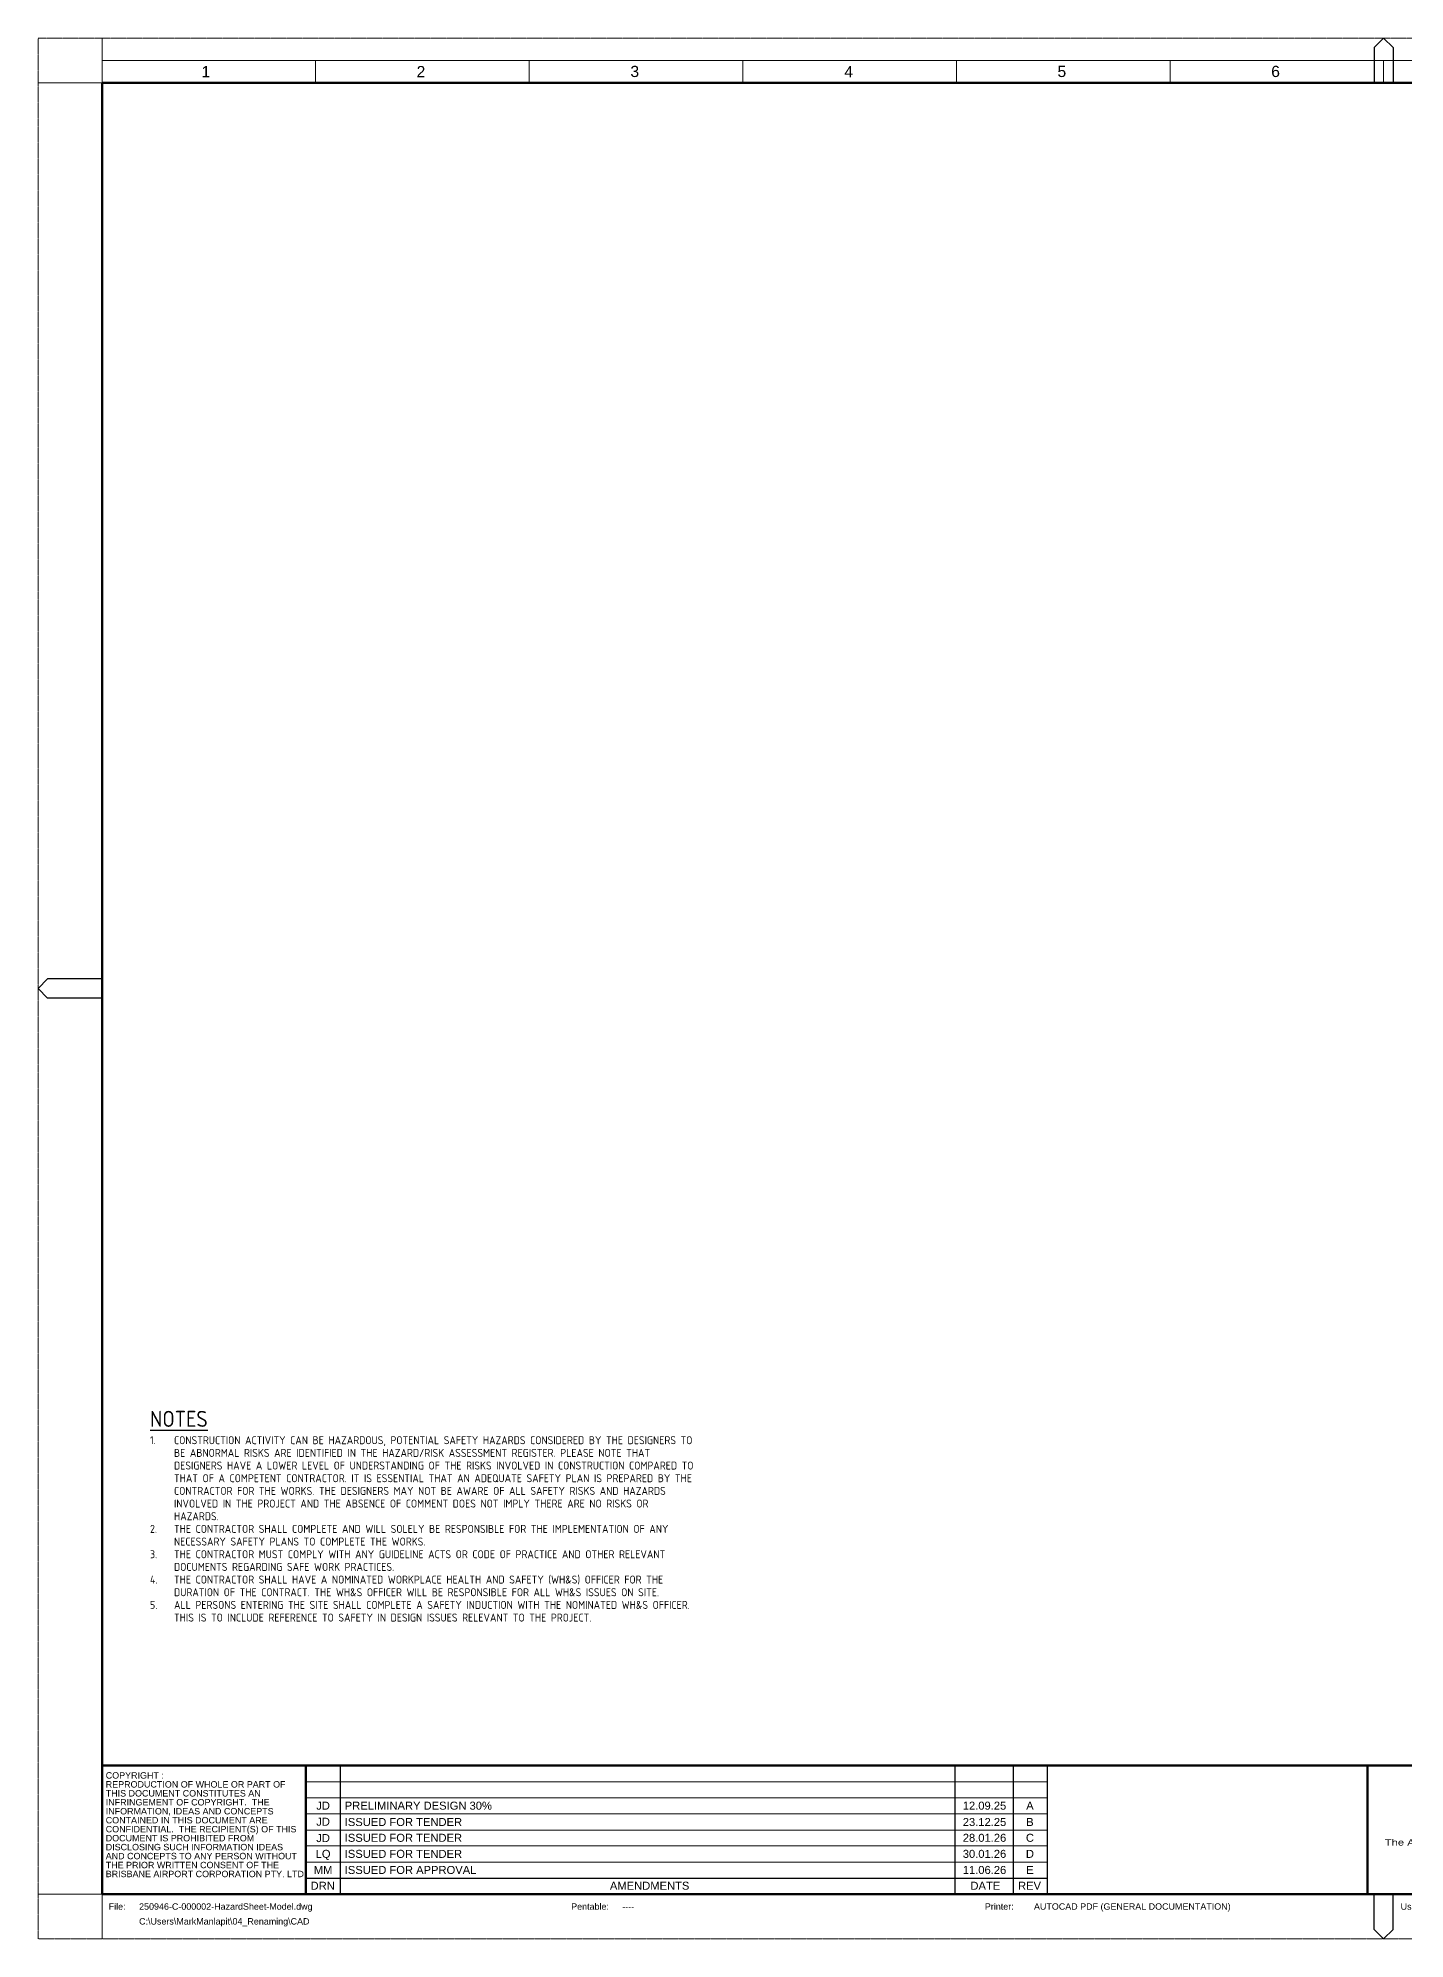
# Paper-space layout 'Layout1' of a CAD drawing. Header units: metres. Extents: x 0 to 1691, y -63 to 594.
# Drawn here: x 0 to 427, y 0 to 594 of the extents above; entities that cross this region are included whole.
import ezdxf
from ezdxf.enums import TextEntityAlignment as Align

# ---------------------------------------------------------------- set-up
doc = ezdxf.new("R2010")
doc.units = ezdxf.units.M
doc.linetypes.add('DGN Style 3', pattern=[0.017855, 0.012754, -0.005101])
for name, color, linetype in [('A_TTL_TEXT TITILE BLOCK-RefEdit0-RefEdit0', 7, 'Continuous'), ('A_TTL_TEXT TITLE', 5, 'Continuous'), ('DETAILS', 7, 'Continuous'), ('XREF', 7, 'Continuous')]:
    doc.layers.add(name, color=color, linetype=linetype)
doc.layers.add('G-TTLB-BORD', color=7, linetype='Continuous', lineweight=0)
doc.layers.add('TEXT_NE LOGO', color=7, linetype='Continuous', lineweight=18)
doc.layers.add('VPORTS_FRAMES', color=11, linetype='Continuous', plot=False)
doc.styles.add('Arial', font='arial.ttf', dxfattribs={"width": 1.25, "height": 2.75})
doc.styles.add('ISOCP', font='isocp.shx')
doc.styles.get("Standard").update_dxf_attribs({"font": 'ARIALN.TTF'})
doc.styles.add('Style-Arial', font='arial.ttf')

# ---------------------------------------------------------------- blocks, each defined once
blk = doc.blocks.new('PROJECT TITLE BLOCK(BAC V2.1)')
at = {"layer": 'G-TTLB-BORD', "color": 7, "linetype": 'Continuous', "lineweight": 0}
for p, q in [((20, 580), (20, 594)), ((20, 587), (821, 587)), ((86.75, 580), (86.75, 587)), ((153.5, 580), (153.5, 587)), ((220.25, 580), (220.25, 587)), ((287, 580), (287, 587)), ((353.75, 580), (353.75, 587)), ((420.5, 580), (420.5, 587)), ((20, 580), (0, 580)), ((83.73, 49.15), (315.43, 49.15)), ((83.73, 44.13), (315.43, 44.13)), ((83.73, 39.11), (315.43, 39.11)), ((83.73, 34), (315.43, 34)), ((83.73, 29.06), (315.43, 29.06)), ((83.73, 24.04), (315.43, 24.04)), ((20, 14), (0, 14)), ((20, 0), (20, 14))]:
    blk.add_line(p, q, dxfattribs=at)
at = {"layer": 'G-TTLB-BORD', "color": 7, "linetype": 'Continuous', "lineweight": 30}
for p, q in [((420.5, 594), (417.5, 591)), ((420.5, 594), (423.5, 591)), ((417.5, 591), (417.5, 580)), ((423.5, 591), (423.5, 580)), ((0, 297), (3, 300)), ((20, 300), (3, 300)), ((0, 297), (3, 294)), ((20, 294), (3, 294)), ((94.48, 14), (94.48, 54.17)), ((286.58, 14), (286.58, 54.17)), ((304.81, 14), (304.81, 54.17)), ((315.43, 14), (315.43, 54.17)), ((83.73, 19.02), (315.43, 19.02)), ((417.5, 3), (417.5, 14)), ((423.5, 3), (423.5, 14)), ((420.5, 0), (417.5, 3)), ((420.5, 0), (423.5, 3))]:
    blk.add_line(p, q, dxfattribs=at)
at = {"layer": 'G-TTLB-BORD', "color": 7, "linetype": 'Continuous', "lineweight": 53}
for p, q in [((20, 14), (20, 580)), ((20, 580), (821, 580)), ((20, 54.17), (821, 54.17)), ((83.73, 14), (83.73, 54.17)), ((415.43, 14), (415.43, 54.17)), ((20, 14), (821, 14))]:
    blk.add_line(p, q, dxfattribs=at)
at = {"layer": 'G-TTLB-BORD', "color": 1, "linetype": 'DGN Style 3', "lineweight": 0, "flags": 128}
blk.add_lwpolyline([(0, 594), (841, 594), (841, 0), (0, 0)], close=True, dxfattribs=at)
at = {"layer": 'G-TTLB-BORD', "color": 7, "linetype": 'Continuous', "lineweight": 0, "style": 'Style-Arial'}
for s, p in [('1', (52.46, 583.5)), ('2', (119.66, 583.5)), ('3', (186.48, 583.56)), ('4', (253.35, 583.5)), ('5', (319.95, 583.56)), ('6', (386.73, 583.56))]:
    blk.add_text(s, height=3.5, dxfattribs=at).set_placement(p, align=Align.MIDDLE_CENTER)
at = {"layer": 'G-TTLB-BORD', "color": 7, "linetype": 'Continuous', "lineweight": 13, "style": 'Style-Arial'}
for s, p in [('DRN', (88.97, 16.64)), ('AMENDMENTS', (191.13, 16.64)), ('DATE', (296.03, 16.64)), ('REV', (309.84, 16.64))]:
    blk.add_text(s, height=2.5, rotation=359.99998, dxfattribs=at).set_placement(p, align=Align.MIDDLE_CENTER)
at = {"layer": 'G-TTLB-BORD', "color": 7, "linetype": 'Continuous', "lineweight": 0, "style": 'Style-Arial'}
for s, p in [('File:', (22.08, 9.14)), ('Pentable:', (166.61, 9.14)), ('Printer:', (295.89, 9.14)), ('User:', (425.81, 9.14))]:
    blk.add_text(s, height=2, dxfattribs=at).set_placement(p)
at = {"layer": 'G-TTLB-BORD', "color": 7, "linetype": 'Continuous', "lineweight": 13, "insert": (21.16, 52.12), "char_height": 2, "attachment_point": 1, "line_spacing_factor": 0.84, "style": 'Style-Arial'}
blk.add_mtext('COPYRIGHT :\\PREPRODUCTION OF WHOLE OR PART OF\\PTHIS DOCUMENT CONSTITUTES AN\\PINFRINGEMENT OF COPYRIGHT.  THE\\PINFORMATION, IDEAS AND CONCEPTS\\PCONTAINED IN THIS DOCUMENT ARE\\PCONFIDENTIAL.  THE RECIPIENT(S) OF THIS\\PDOCUMENT IS PROHIBITED FROM\\PDISCLOSING SUCH INFORMATION IDEAS\\PAND CONCEPTS TO ANY PERSON WITHOUT\\PTHE PRIOR WRITTEN CONSENT OF THE\\PBRISBANE AIRPORT CORPORATION PTY. LTD.', dxfattribs=at)
at = {"layer": 'TEXT_NE LOGO', "lineweight": 13, "insert": (465.43, 29.9), "char_height": 2, "attachment_point": 5, "style": 'Arial'}
blk.add_mtext('The Annex, Level 8, 12 Creek Street, Brisbane QLD 4000', dxfattribs=at)
blk = doc.blocks.new('ANNOTATION IMPORT')
blk.add_circle((0, 0), 5)
blk = doc.blocks.new('BLOCK INFO V2.1')
at = {"color": 7, "style": 'Style-Arial'}
blk.add_attdef('CONSTAMP', text='', height=7000, dxfattribs=at).set_placement((817238, 74222), align=Align.RIGHT)
for tag, p in [('ISSUED7', (89094, 51702)), ('ISSUED6', (89094, 46681)), ('DATE7', (295780, 51702)), ('DATE6', (295780, 46681)), ('REVHISNO7', (309973, 51702)), ('REVHISNO6', (309973, 46681)), ('ISSUED5', (89094, 41660)), ('DATE5', (295780, 41660)), ('REVHISNO5', (309973, 41660)), ('ISSUED4', (89094, 36639)), ('DATE4', (295780, 36554)), ('REVHISNO4', (309973, 36554)), ('ISSUED3', (89094, 31533)), ('DATE3', (295780, 31617)), ('REVHISNO3', (309973, 31617)), ('ISSUED2', (89094, 26596)), ('DATE2', (295780, 26596)), ('REVHISNO2', (309973, 26596)), ('ISSUED1', (89094, 21575)), ('DATE1', (295780, 21575)), ('REVHISNO1', (309973, 21575))]:
    blk.add_attdef(tag, text='', height=2500, dxfattribs=at).set_placement(p, align=Align.MIDDLE_CENTER)
for tag, p in [('REVDESC7', (95849, 50452)), ('REVDESC6', (95849, 45431)), ('REVDESC5', (95849, 40410)), ('REVDESC4', (95849, 35304)), ('REVDESC3', (95849, 30367)), ('REVDESC2', (95849, 25346)), ('REVDESC1', (95849, 20325))]:
    blk.add_attdef(tag, p, '', height=2500, dxfattribs=at)
for tag, p in [('DRNDATE', (516425, 43023)), ('CHKDATE', (559213, 43023)), ('DCDATE', (516425, 29633)), ('CCDATE', (559213, 29633)), ('AFIDATE', (516425, 16244)), ('CONDATE', (559213, 16244))]:
    blk.add_attdef(tag, text='', height=2500, dxfattribs=at).set_placement(p, align=Align.MIDDLE_LEFT)
at = {"lineweight": 30, "flags": 104}
for tag, p in [('TITLE1', (661033, 38181)), ('TITLE2', (661033, 33181)), ('TITLE3TB', (661033, 28181))]:
    blk.add_attdef(tag, text='', height=3500, dxfattribs=at).set_placement(p, align=Align.MIDDLE_CENTER)
at = {"style": 'Style-Arial'}
blk.add_attdef('REVHISNO', text='', height=2500, dxfattribs=at).set_placement((810034, 28130), align=Align.MIDDLE_CENTER)
at = {"style": 'Style-Arial', "width": 0.8}
for tag, p in [('PROJREF', (738384, 17029)), ('ORIGINATOR', (753249, 17029)), ('VOL', (766557, 17029)), ('LEVEL', (776465, 17029)), ('TYPE', (785398, 17029)), ('ROLE', (795821, 17029)), ('LAYOUTNO', (812406, 17029))]:
    blk.add_attdef(tag, text='', height=3000, dxfattribs=at).set_placement(p, align=Align.MIDDLE_CENTER)
at = {"layer": 'A_TTL_TEXT TITLE', "color": 7, "linetype": 'Continuous', "lineweight": 0, "style": 'Style-Arial'}
for s, p in [('250946-C-000002-HazardSheet-Model.dwg', (31586, 9144)), ('C:\\Users\\MarkManlapit\\04_Renaming\\CAD', (31586, 4510)), ('----', (182579, 9144)), ('AUTOCAD PDF (GENERAL DOCUMENTATION)', (311228, 9144))]:
    blk.add_text(s, height=2000, dxfattribs=at).set_placement(p)

psp = doc.layouts.get("Layout1")

# ---------------------------------------------------------------- block references
at = {"layer": 'A_TTL_TEXT TITILE BLOCK-RefEdit0-RefEdit0'}
ref = psp.add_blockref('BLOCK INFO V2.1', (0, 0), dxfattribs=dict(at, xscale=0.001, yscale=0.001, zscale=0.001))
ref.add_attrib('REVHISNO1', 'E', dxfattribs={"layer": '0', "color": 7, "height": 2.5, "style": 'Style-Arial'}).set_placement((309.97, 21.57), align=Align.MIDDLE_CENTER)
ref.add_attrib('REVDESC1', 'ISSUED FOR APPROVAL', (95.85, 20.32), dxfattribs={"layer": '0', "color": 7, "height": 2.5, "style": 'Style-Arial'})
ref.add_attrib('ISSUED1', 'MM', dxfattribs={"layer": '0', "color": 7, "height": 2.5, "style": 'Style-Arial'}).set_placement((89.09, 21.57), align=Align.MIDDLE_CENTER)
ref.add_attrib('DATE1', '11.06.26', dxfattribs={"layer": '0', "color": 7, "height": 2.5, "style": 'Style-Arial'}).set_placement((295.78, 21.57), align=Align.MIDDLE_CENTER)
ref.add_attrib('REVHISNO2', 'D', dxfattribs={"layer": '0', "color": 7, "height": 2.5, "style": 'Style-Arial'}).set_placement((309.97, 26.6), align=Align.MIDDLE_CENTER)
ref.add_attrib('REVDESC2', 'ISSUED FOR TENDER', (95.85, 25.35), dxfattribs={"layer": '0', "color": 7, "height": 2.5, "style": 'Style-Arial'})
ref.add_attrib('ISSUED2', 'LQ', dxfattribs={"layer": '0', "color": 7, "height": 2.5, "style": 'Style-Arial'}).set_placement((89.09, 26.6), align=Align.MIDDLE_CENTER)
ref.add_attrib('DATE2', '30.01.26', dxfattribs={"layer": '0', "color": 7, "height": 2.5, "style": 'Style-Arial'}).set_placement((295.78, 26.6), align=Align.MIDDLE_CENTER)
ref.add_attrib('REVHISNO3', 'C', dxfattribs={"layer": '0', "color": 7, "height": 2.5, "style": 'Style-Arial'}).set_placement((309.97, 31.62), align=Align.MIDDLE_CENTER)
ref.add_attrib('REVDESC3', 'ISSUED FOR TENDER', (95.85, 30.37), dxfattribs={"layer": '0', "color": 7, "height": 2.5, "style": 'Style-Arial'})
ref.add_attrib('ISSUED3', 'JD', dxfattribs={"layer": '0', "color": 7, "height": 2.5, "style": 'Style-Arial'}).set_placement((89.09, 31.53), align=Align.MIDDLE_CENTER)
ref.add_attrib('DATE3', '28.01.26', dxfattribs={"layer": '0', "color": 7, "height": 2.5, "style": 'Style-Arial'}).set_placement((295.78, 31.62), align=Align.MIDDLE_CENTER)
ref.add_attrib('REVHISNO4', 'B', dxfattribs={"layer": '0', "color": 7, "height": 2.5, "style": 'Style-Arial'}).set_placement((309.97, 36.55), align=Align.MIDDLE_CENTER)
ref.add_attrib('REVDESC4', 'ISSUED FOR TENDER', (95.85, 35.3), dxfattribs={"layer": '0', "color": 7, "height": 2.5, "style": 'Style-Arial'})
ref.add_attrib('ISSUED4', 'JD', dxfattribs={"layer": '0', "color": 7, "height": 2.5, "style": 'Style-Arial'}).set_placement((89.09, 36.64), align=Align.MIDDLE_CENTER)
ref.add_attrib('DATE4', '23.12.25', dxfattribs={"layer": '0', "color": 7, "height": 2.5, "style": 'Style-Arial'}).set_placement((295.78, 36.55), align=Align.MIDDLE_CENTER)
ref.add_attrib('REVHISNO5', 'A', dxfattribs={"layer": '0', "color": 7, "height": 2.5, "style": 'Style-Arial'}).set_placement((309.97, 41.66), align=Align.MIDDLE_CENTER)
ref.add_attrib('REVDESC5', 'PRELIMINARY DESIGN 30%', (95.85, 40.41), dxfattribs={"layer": '0', "color": 7, "height": 2.5, "style": 'Style-Arial'})
ref.add_attrib('ISSUED5', 'JD', dxfattribs={"layer": '0', "color": 7, "height": 2.5, "style": 'Style-Arial'}).set_placement((89.09, 41.66), align=Align.MIDDLE_CENTER)
ref.add_attrib('DATE5', '12.09.25', dxfattribs={"layer": '0', "color": 7, "height": 2.5, "style": 'Style-Arial'}).set_placement((295.78, 41.66), align=Align.MIDDLE_CENTER)
at = {"layer": 'VPORTS_FRAMES', "xscale": 0.002, "yscale": 0.002, "zscale": 0.002}
psp.add_blockref('ANNOTATION IMPORT', (20, 20), dxfattribs=at)
at = {"layer": 'XREF'}
psp.add_blockref('PROJECT TITLE BLOCK(BAC V2.1)', (0, 0), dxfattribs=at)

# ---------------------------------------------------------------- texts
at = {"layer": 'DETAILS', "insert": (35, 99.17), "char_height": 2.5, "width": 170.2634, "attachment_point": 7, "line_spacing_factor": 0.95, "style": 'ISOCP'}
psp.add_mtext('\\pxi-3,l3,t3;{\\H2x;\\L\\C4;NOTES\\P\\H0.5x;\\l\\C7;1.^ICONSTRUCTION ACTIVITY CAN BE HAZARDOUS, POTENTIAL SAFETY HAZARDS CONSIDERED BY THE DESIGNERS TO BE ABNORMAL RISKS ARE IDENTIFIED IN THE HAZARD/RISK ASSESSMENT REGISTER. PLEASE NOTE THAT DESIGNERS HAVE A LOWER LEVEL OF UNDERSTANDING OF THE RISKS INVOLVED IN CONSTRUCTION COMPARED TO THAT OF A COMPETENT CONTRACTOR. IT IS ESSENTIAL THAT AN ADEQUATE SAFETY PLAN IS PREPARED BY THE CONTRACTOR FOR THE WORKS. THE DESIGNERS MAY NOT BE AWARE OF ALL SAFETY RISKS AND HAZARDS INVOLVED IN THE PROJECT AND THE ABSENCE OF COMMENT DOES NOT IMPLY THERE ARE NO RISKS OR HAZARDS.\\P2.^ITHE CONTRACTOR SHALL COMPLETE AND WILL SOLELY BE RESPONSIBLE FOR THE IMPLEMENTATION OF ANY NECESSARY SAFETY PLANS TO COMPLETE THE WORKS.\\P3.^ITHE CONTRACTOR MUST COMPLY WITH ANY GUIDELINE ACTS OR CODE OF PRACTICE AND OTHER RELEVANT DOCUMENTS REGARDING SAFE WORK PRACTICES.\\P4.^ITHE CONTRACTOR SHALL HAVE A NOMINATED WORKPLACE HEALTH AND SAFETY (WH&S) OFFICER FOR THE DURATION OF THE CONTRACT. THE WH&S OFFICER WILL BE RESPONSIBLE FOR ALL WH&S ISSUES ON SITE.\\P5.^IALL PERSONS ENTERING THE SITE SHALL COMPLETE A SAFETY INDUCTION WITH THE NOMINATED WH&S OFFICER. THIS IS TO INCLUDE REFERENCE TO SAFETY IN DESIGN ISSUES RELEVANT TO THE PROJECT.}', dxfattribs=at)

doc.saveas('drawing.dxf')
